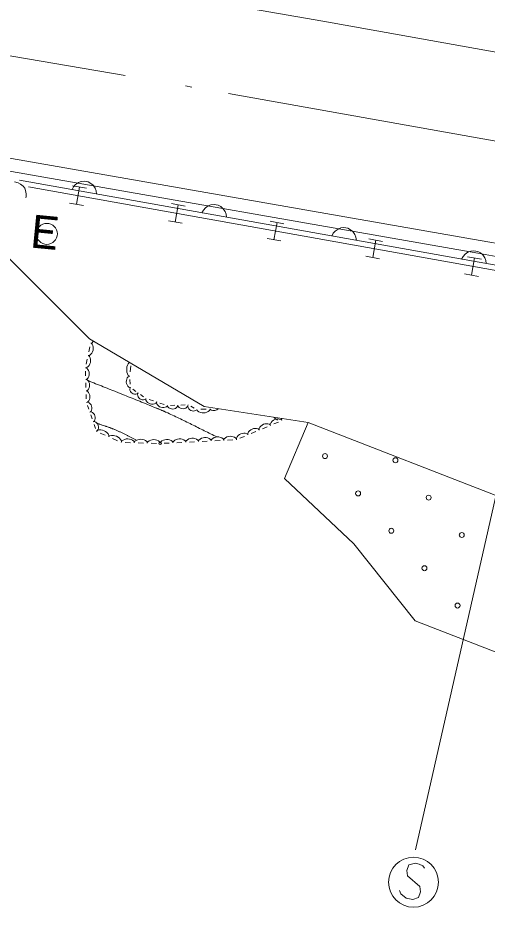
# Model space of a CAD drawing. Units: millimetres, scale not verified. Extents: x 40000 to 680000, y 20000 to 380000.
# Drawn here: x 444070 to 462873, y 265265 to 300860 of the extents above; entities that cross this region are included whole.
import ezdxf
from ezdxf.enums import TextEntityAlignment as Align

# ---------------------------------------------------------------- set-up
doc = ezdxf.new("R2010")
doc.units = ezdxf.units.MM
doc.header["$LTSCALE"] = 1000
doc.linetypes.add('LONG_DASHED_DOTTED', pattern=[15.25, 12, -1.5, 0.25, -1.5])
for name, color, linetype, lineweight in [('M-BGD', 7, 'Continuous', 13), ('M-BMK', 2, 'LONG_DASHED_DOTTED', 13), ('M-STR-HTXT', 7, 'Continuous', 13)]:
    doc.layers.add(name, color=color, linetype=linetype, lineweight=lineweight)
doc.styles.add('ＭＳ ゴシック', font='')
doc.styles.get('ＭＳ ゴシック').set_extended_font_data('MS Gothic')

msp = doc.modelspace()

# ---------------------------------------------------------------- linework, layer by layer
at = {"layer": 'M-BGD'}
for p, q in [((445498, 302598), (456291, 300726)), ((456291, 300726), (467044, 298795)), ((462593, 291950), (442890, 295391)), ((462501, 291438), (442804, 294878)), ((443937, 294290), (444092, 294249)), ((444092, 294249), (444183, 294205)), ((444137, 294359), (480543, 287862)), ((444183, 294205), (444285, 294117)), ((444285, 294117), (444347, 294039)), ((444347, 294039), (444385, 293946)), ((444506, 294095), (480100, 287713)), ((446306, 294094), (446246, 293983)), ((446269, 294134), (446820, 294035)), ((446383, 294182), (446306, 294094)), ((446499, 294263), (446383, 294182)), ((446545, 294085), (446421, 293396)), ((446608, 294304), (446499, 294263)), ((446733, 294322), (446608, 294304)), ((446890, 294294), (446733, 294322)), ((447001, 294234), (446890, 294294)), ((447089, 294157), (447001, 294234)), ((447170, 294041), (447089, 294157)), ((447212, 293932), (447170, 294041)), ((444385, 293946), (444413, 293815)), ((444407, 293713), (444392, 293655)), ((444413, 293815), (444407, 293713)), ((447230, 293807), (447212, 293932)), ((446697, 293346), (446146, 293445)), ((450224, 293425), (450775, 293326)), ((450500, 293376), (450376, 292687)), ((451700, 293334), (451584, 293254)), ((451809, 293376), (451700, 293334)), ((451934, 293394), (451809, 293376)), ((452091, 293366), (451934, 293394)), ((452202, 293306), (452091, 293366)), ((452290, 293229), (452202, 293306)), ((451507, 293166), (451446, 293055)), ((451584, 293254), (451507, 293166)), ((452371, 293113), (452290, 293229)), ((452413, 293004), (452371, 293113)), ((452431, 292879), (452413, 293004)), ((450652, 292637), (450101, 292736)), ((454179, 292716), (454730, 292617)), ((454455, 292666), (454331, 291977)), ((456708, 292238), (456647, 292126)), ((456784, 292325), (456708, 292238)), ((456900, 292406), (456784, 292325)), ((457009, 292448), (456900, 292406)), ((457135, 292466), (457009, 292448)), ((457292, 292438), (457135, 292466)), ((457403, 292378), (457292, 292438)), ((457491, 292301), (457403, 292378)), ((457572, 292185), (457491, 292301)), ((454607, 291928), (454055, 292027)), ((457613, 292076), (457572, 292185)), ((457632, 291951), (457613, 292076)), ((458134, 292007), (458685, 291908)), ((458410, 291957), (458286, 291268)), ((480299, 288732), (462593, 291950)), ((462210, 291520), (462101, 291478)), ((462335, 291538), (462210, 291520)), ((462493, 291510), (462335, 291538)), ((443704, 291258), (446949, 288017)), ((458562, 291219), (458010, 291318)), ((461909, 291309), (461848, 291198)), ((461985, 291397), (461909, 291309)), ((462101, 291478), (461985, 291397)), ((462089, 291298), (462640, 291199)), ((462364, 291248), (462241, 290559)), ((462604, 291449), (462493, 291510)), ((480206, 288220), (462501, 291438)), ((462692, 291373), (462604, 291449)), ((462773, 291257), (462692, 291373)), ((462814, 291148), (462773, 291257)), ((462833, 291023), (462814, 291148)), ((462517, 290510), (461965, 290609)), ((446949, 288017), (451540, 285297)), ((446919, 287490), (446962, 287687)), ((446811, 286998), (446854, 287195)), ((448596, 286927), (448571, 286691)), ((446788, 286528), (446783, 286712)), ((446802, 286066), (446796, 286251)), ((446960, 286309), (446884, 286340)), ((447037, 286278), (446960, 286309)), ((447114, 286248), (447037, 286278)), ((447190, 286217), (447114, 286248)), ((447267, 286186), (447190, 286217)), ((447344, 286156), (447267, 286186)), ((448560, 286379), (448571, 286199)), ((447421, 286125), (447344, 286156)), ((447497, 286094), (447421, 286125)), ((447651, 286033), (447497, 286094)), ((447728, 286003), (447651, 286033)), ((447881, 285942), (447728, 286003)), ((447958, 285911), (447881, 285942)), ((448111, 285850), (447958, 285911)), ((448188, 285819), (448111, 285850)), ((448673, 285998), (448798, 285910)), ((446815, 285605), (446810, 285790)), ((448265, 285788), (448188, 285819)), ((448341, 285758), (448265, 285788)), ((448418, 285727), (448341, 285758)), ((448495, 285696), (448418, 285727)), ((448571, 285666), (448495, 285696)), ((448648, 285635), (448571, 285666)), ((448725, 285604), (448648, 285635)), ((448801, 285573), (448725, 285604)), ((448878, 285542), (448801, 285573)), ((448954, 285511), (448878, 285542)), ((449031, 285480), (448954, 285511)), ((448985, 285779), (449110, 285691)), ((449107, 285449), (449031, 285480)), ((449333, 285583), (449505, 285527)), ((446913, 285196), (446859, 285350)), ((449184, 285418), (449107, 285449)), ((449260, 285387), (449184, 285418)), ((449337, 285356), (449260, 285387)), ((449358, 285347), (449337, 285356)), ((449379, 285338), (449358, 285347)), ((449422, 285321), (449379, 285338)), ((449549, 285269), (449422, 285321)), ((449592, 285252), (449549, 285269)), ((449613, 285243), (449592, 285252)), ((449634, 285235), (449613, 285243)), ((449676, 285217), (449634, 285235)), ((449698, 285209), (449676, 285217)), ((449719, 285200), (449698, 285209)), ((449740, 285191), (449719, 285200)), ((449761, 285182), (449740, 285191)), ((449782, 285173), (449761, 285182)), ((449764, 285443), (449936, 285387)), ((449803, 285165), (449782, 285173)), ((449825, 285156), (449803, 285165)), ((449846, 285147), (449825, 285156)), ((449867, 285138), (449846, 285147)), ((449888, 285129), (449867, 285138)), ((449909, 285119), (449888, 285129)), ((449930, 285110), (449909, 285119)), ((450189, 285349), (450355, 285355)), ((450603, 285363), (450769, 285368)), ((450999, 285316), (451140, 285242)), ((451403, 285192), (451613, 285199)), ((451540, 285297), (455702, 284657)), ((447046, 284809), (446992, 284964)), ((449951, 285101), (449930, 285110)), ((449972, 285092), (449951, 285101)), ((449993, 285083), (449972, 285092)), ((450014, 285073), (449993, 285083)), ((450078, 285044), (450014, 285073)), ((450142, 285015), (450078, 285044)), ((450206, 284985), (450142, 285015)), ((450271, 284955), (450206, 284985)), ((450335, 284925), (450271, 284955)), ((450399, 284895), (450335, 284925)), ((450462, 284865), (450399, 284895)), ((450526, 284834), (450462, 284865)), ((450590, 284804), (450526, 284834)), ((450654, 284773), (450590, 284804)), ((450717, 284742), (450654, 284773)), ((454333, 284867), (454355, 284849)), ((454355, 284849), (454383, 284825)), ((454383, 284825), (454412, 284801)), ((454412, 284801), (454442, 284777)), ((454442, 284777), (454471, 284754)), ((447179, 284422), (447126, 284577)), ((447267, 284624), (447244, 284632)), ((447290, 284616), (447267, 284624)), ((447314, 284608), (447290, 284616)), ((447337, 284600), (447314, 284608)), ((447360, 284592), (447337, 284600)), ((447383, 284584), (447360, 284592)), ((447407, 284576), (447383, 284584)), ((447430, 284568), (447407, 284576)), ((447453, 284560), (447430, 284568)), ((447523, 284537), (447453, 284560)), ((447546, 284529), (447523, 284537)), ((447570, 284521), (447546, 284529)), ((447593, 284513), (447570, 284521)), ((447616, 284505), (447593, 284513)), ((447639, 284498), (447616, 284505)), ((447663, 284490), (447639, 284498)), ((447686, 284482), (447663, 284490)), ((447709, 284473), (447686, 284482)), ((447732, 284465), (447709, 284473)), ((447755, 284457), (447732, 284465)), ((447778, 284449), (447755, 284457)), ((447801, 284440), (447778, 284449)), ((447824, 284432), (447801, 284440)), ((447847, 284423), (447824, 284432)), ((447870, 284414), (447847, 284423)), ((447893, 284405), (447870, 284414)), ((447916, 284396), (447893, 284405)), ((450781, 284711), (450717, 284742)), ((450844, 284680), (450781, 284711)), ((450908, 284649), (450844, 284680)), ((450971, 284618), (450908, 284649)), ((451035, 284586), (450971, 284618)), ((451098, 284555), (451035, 284586)), ((451162, 284524), (451098, 284555)), ((451225, 284492), (451162, 284524)), ((451288, 284461), (451225, 284492)), ((451352, 284429), (451288, 284461)), ((451415, 284398), (451352, 284429)), ((454056, 284490), (453875, 284413)), ((454509, 284681), (454328, 284604)), ((455702, 284657), (454753, 282418)), ((455702, 284657), (464858, 281113)), ((447568, 284151), (447368, 284240)), ((447939, 284387), (447916, 284396)), ((447961, 284378), (447939, 284387)), ((447984, 284368), (447961, 284378)), ((448011, 284357), (447984, 284368)), ((448038, 284345), (448011, 284357)), ((448064, 284333), (448038, 284345)), ((448091, 284321), (448064, 284333)), ((448118, 284309), (448091, 284321)), ((448144, 284296), (448118, 284309)), ((448171, 284284), (448144, 284296)), ((448197, 284271), (448171, 284284)), ((448223, 284259), (448197, 284271)), ((448250, 284246), (448223, 284259)), ((448276, 284233), (448250, 284246)), ((448302, 284220), (448276, 284233)), ((448328, 284207), (448302, 284220)), ((448355, 284193), (448328, 284207)), ((448381, 284180), (448355, 284193)), ((448407, 284167), (448381, 284180)), ((448433, 284153), (448407, 284167)), ((448459, 284140), (448433, 284153)), ((448485, 284126), (448459, 284140)), ((448537, 284099), (448485, 284126)), ((448563, 284086), (448537, 284099)), ((448589, 284072), (448563, 284086)), ((448615, 284059), (448589, 284072)), ((448641, 284046), (448615, 284059)), ((448667, 284032), (448641, 284046)), ((451478, 284366), (451415, 284398)), ((451542, 284335), (451478, 284366)), ((451605, 284303), (451542, 284335)), ((451668, 284272), (451605, 284303)), ((451732, 284241), (451668, 284272)), ((451795, 284209), (451732, 284241)), ((451859, 284178), (451795, 284209)), ((451922, 284147), (451859, 284178)), ((451986, 284116), (451922, 284147)), ((452049, 284085), (451986, 284116)), ((453151, 284108), (452969, 284031)), ((453603, 284299), (453422, 284222)), ((448067, 283931), (447867, 284019)), ((448581, 283855), (448373, 283860)), ((448693, 284019), (448667, 284032)), ((448719, 284005), (448693, 284019)), ((448745, 283992), (448719, 284005)), ((448771, 283979), (448745, 283992)), ((448797, 283966), (448771, 283979)), ((448824, 283953), (448797, 283966)), ((449101, 283841), (448893, 283846)), ((449621, 283827), (449413, 283832)), ((450134, 283840), (449930, 283830)), ((450643, 283865), (450439, 283855)), ((451152, 283891), (450949, 283881)), ((451662, 283916), (451458, 283906)), ((452171, 283941), (451968, 283931)), ((452681, 283967), (452477, 283956)), ((454753, 282418), (457536, 279813)), ((457536, 279813), (459981, 276723)), ((459981, 276723), (466289, 274276))]:
    msp.add_line(p, q, dxfattribs=at)
for centre, radius in [((445235, 292213), 420), ((449774, 283827), 50), ((456376, 283321), 100), ((459199, 283152), 100), ((457703, 281825), 100), ((460527, 281656), 100), ((459031, 280329), 100), ((461854, 280160), 100), ((460358, 278833), 100), ((461685, 277337), 100)]:
    msp.add_circle(centre, radius, dxfattribs=at)
for centre, radius, start, end in [((446752, 287630), 343, 305.1843, 30.088), ((446988, 287965), 131, 273.0833, 301.6345), ((446949, 287697), 145, 46.4695, 71.6757), ((446708, 288153), 459, 319.2855, 330.0836), ((446644, 287138), 343, 305.1843, 30.088), ((446903, 287487), 145, 263.5967, 288.803), ((446841, 287205), 145, 46.4695, 71.6757), ((448890, 286777), 459, 139.6211, 210.4736), ((446795, 286995), 145, 263.5967, 288.803), ((446769, 286697), 154, 62.8241, 86.3142), ((446640, 286616), 295, 315.7285, 47.6163), ((448582, 286642), 131, 228.1227, 256.6639), ((446773, 286542), 154, 277.0306, 300.5208), ((446782, 286235), 154, 62.8241, 86.3142), ((446654, 286154), 295, 315.7285, 47.6163), ((448700, 286297), 284, 136.5507, 230.3268), ((448576, 286359), 157, 98.6522, 121.7061), ((446787, 286081), 154, 277.0306, 300.5208), ((446796, 285774), 154, 62.8241, 86.3142), ((446667, 285693), 295, 315.7285, 47.6163), ((448584, 286221), 157, 245.1715, 268.2252), ((448732, 285973), 178, 149.2028, 169.2036), ((448773, 286008), 216, 180.6595, 289.184), ((448754, 285957), 178, 300.64, 320.6408), ((449045, 285753), 178, 149.2028, 169.2036), ((446800, 285619), 154, 277.0306, 300.5208), ((446861, 285303), 169, 83.1139, 104.3506), ((446799, 285243), 242, 327.8916, 70.095), ((449086, 285789), 216, 180.6595, 289.184), ((449066, 285738), 178, 300.64, 320.6408), ((449357, 285590), 156, 167.2293, 190.345), ((449461, 285684), 286, 205.2429, 298.7478), ((449491, 285547), 156, 313.6456, 336.7615), ((449787, 285451), 156, 167.2293, 190.345), ((446885, 285234), 169, 293.636, 314.8727), ((449892, 285544), 286, 205.2429, 298.7478), ((449921, 285407), 156, 313.6456, 336.7615), ((450231, 285364), 167, 186.5782, 208.0306), ((450269, 285448), 247, 221.2942, 322.4465), ((450312, 285367), 167, 335.7102, 357.1625), ((450645, 285378), 167, 186.5782, 208.0306), ((450683, 285462), 247, 221.2942, 322.4465), ((450726, 285380), 167, 335.7102, 357.1625), ((451051, 285304), 172, 156.6871, 177.4852), ((451108, 285352), 233, 189.9813, 294.3687), ((451101, 285278), 172, 306.8648, 327.6628), ((451386, 285206), 141, 188.3711, 214.3866), ((451500, 285414), 368, 231.1914, 313.0216), ((451629, 285215), 141, 329.8264, 355.8419), ((451911, 285286), 162, 209.8966, 232.1515), ((451918, 285400), 265, 246.2582, 314.1107), ((446994, 284916), 169, 83.1139, 104.3506), ((446932, 284856), 242, 327.8916, 70.095), ((454488, 284477), 329, 69.4375, 156.2885), ((454515, 284667), 148, 28.6439, 53.355), ((454786, 284781), 148, 172.371, 197.082), ((454940, 284668), 329, 152.7598, 156.2885), ((447018, 284847), 169, 293.636, 314.8727), ((447128, 284529), 169, 83.1139, 104.3506), ((447065, 284469), 242, 327.8916, 70.095), ((453582, 284096), 329, 69.4375, 156.2885), ((453610, 284285), 148, 28.6439, 53.355), ((453880, 284399), 148, 172.371, 197.082), ((454035, 284287), 329, 69.4375, 156.2885), ((454063, 284476), 148, 28.6439, 53.355), ((454333, 284590), 148, 172.371, 197.082), ((447338, 284236), 138, 122.7733, 149.5812), ((447151, 284460), 169, 293.636, 314.8727), ((447369, 283972), 395, 26.6865, 105.6285), ((447586, 284126), 138, 342.7338, 9.5416), ((447836, 284015), 138, 122.7733, 149.5812), ((447868, 283751), 395, 26.6865, 105.6285), ((451570, 283710), 351, 50.8738, 134.8154), ((452079, 283735), 351, 50.8738, 134.8154), ((452589, 283761), 351, 50.8738, 134.8154), ((453129, 283905), 329, 69.4375, 156.2885), ((453157, 284094), 148, 28.6439, 53.355), ((453427, 284208), 148, 172.371, 197.082), ((448085, 283905), 138, 342.7338, 9.5416), ((448357, 283845), 142, 146.3842, 172.2397), ((448471, 283644), 363, 47.2294, 129.6567), ((448595, 283839), 142, 4.6465, 30.5021), ((448877, 283831), 142, 146.3842, 172.2397), ((448991, 283630), 363, 47.2294, 129.6567), ((449115, 283825), 142, 4.6465, 30.5021), ((449397, 283817), 142, 146.3842, 172.2397), ((449511, 283616), 363, 47.2294, 129.6567), ((449636, 283811), 142, 4.6465, 30.5021), ((449921, 283814), 144, 151.3359, 176.7918), ((450042, 283634), 351, 50.8738, 134.8154), ((450144, 283825), 144, 8.8973, 34.3533), ((450430, 283839), 144, 151.3359, 176.7918), ((450551, 283660), 351, 50.8738, 134.8154), ((450654, 283851), 144, 8.8973, 34.3533), ((450939, 283865), 144, 151.3359, 176.7918), ((451061, 283685), 351, 50.8738, 134.8154), ((451163, 283876), 144, 8.8973, 34.3533), ((451449, 283890), 144, 151.3359, 176.7918), ((451673, 283901), 144, 8.8973, 34.3533), ((451958, 283915), 144, 151.3359, 176.7918), ((452182, 283927), 144, 8.8973, 34.3533), ((452468, 283941), 144, 151.3359, 176.7918), ((452692, 283952), 144, 8.8973, 34.3533), ((452975, 284017), 148, 172.371, 197.082)]:
    msp.add_arc(centre, radius, start, end, dxfattribs=at)
at = {"layer": 'M-BMK'}
for p in [(436537, 300553), (464329, 295727)]:
    msp.add_line(p, (449538, 298353), dxfattribs=at)
at = {"layer": 'M-STR-HTXT'}
for p, q in [((465295, 290896), (459999, 267565)), ((459994, 267025), (459734, 266956)), ((460150, 266993), (459994, 267025)), ((460299, 266922), (460150, 266993)), ((459734, 266956), (459647, 266729)), ((459647, 266729), (459685, 266517)), ((460361, 266827), (460299, 266922)), ((459685, 266517), (460169, 266091)), ((459415, 265797), (459360, 265930)), ((460169, 266091), (460207, 265879)), ((459626, 265631), (459415, 265797)), ((459900, 265574), (459626, 265631)), ((460120, 265652), (459900, 265574)), ((460207, 265879), (460120, 265652))]:
    msp.add_line(p, q, dxfattribs=at)
msp.add_circle((459919, 266265), 1000, dxfattribs=at)

# ---------------------------------------------------------------- texts
at = {"layer": 'M-BGD', "style": 'ＭＳ ゴシック'}
msp.add_text('Ｅ', height=1320, rotation=354.4, dxfattribs=at).set_placement((444144, 291313), align=Align.BOTTOM_LEFT)

doc.saveas('drawing.dxf')
